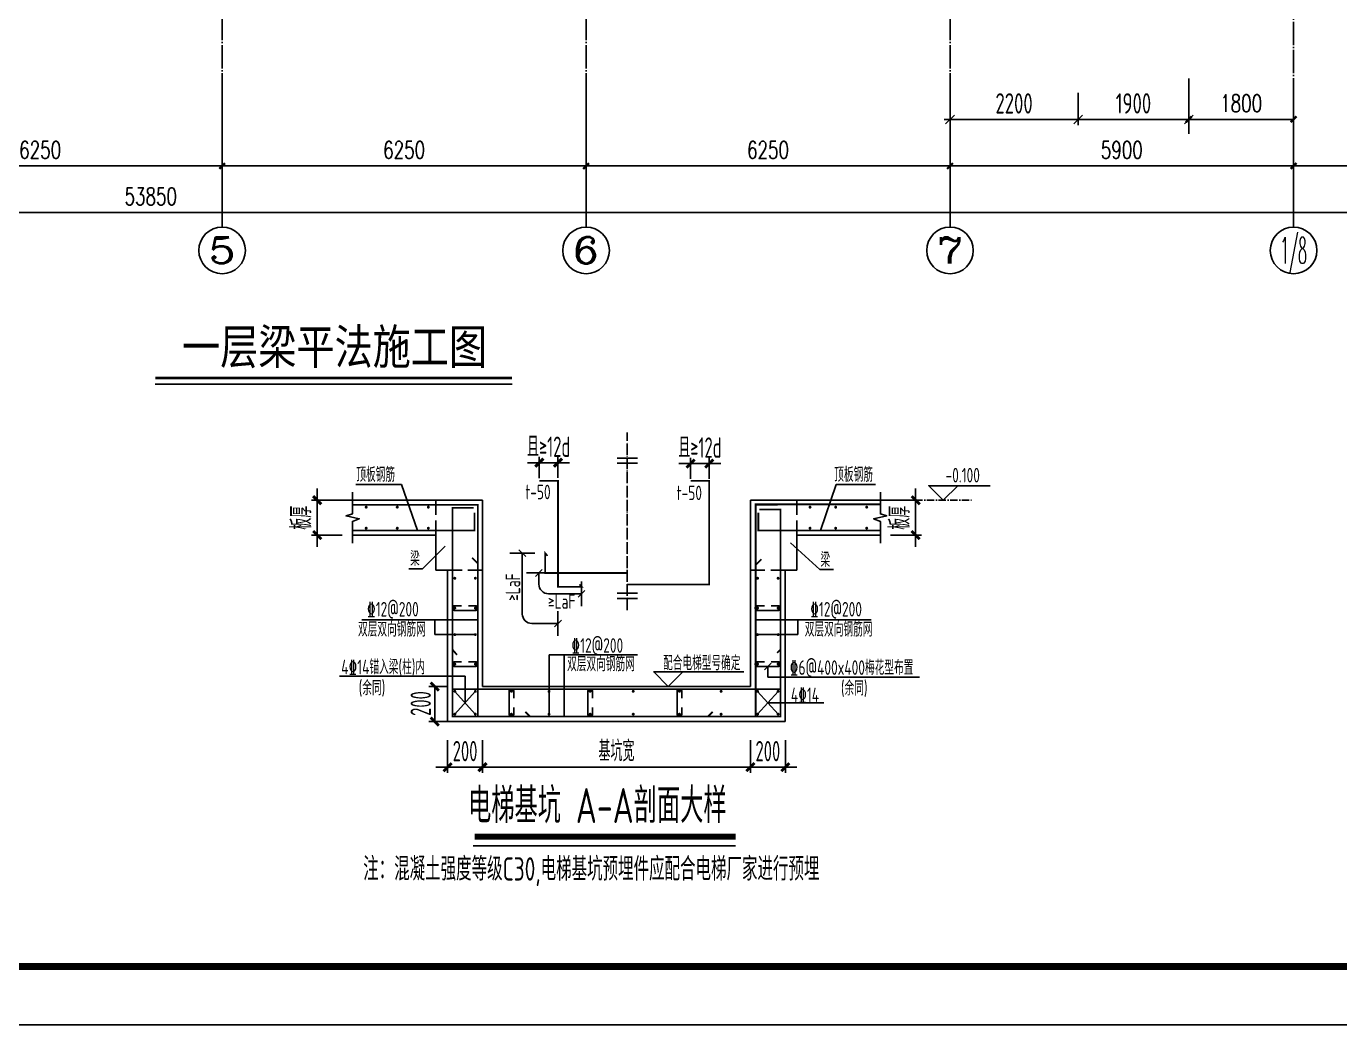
# Model space of a CAD drawing. Extents: x -441005 to 725361, y -182459 to 319313.
# Drawn here: x 317736 to 340293, y -180950 to -163800 of the extents above; entities that cross this region are included whole.
import ezdxf
from ezdxf.enums import TextEntityAlignment as Align

# ---------------------------------------------------------------- set-up
doc = ezdxf.new("R2010")
doc.units = 0
doc.header["$LTSCALE"] = 100
for name, pattern in [('CENTER', [2, 1.25, -0.25, 0.25, -0.25]), ('DOTE', [2.42, 2, -0.2, 0.02, -0.2]), ('HIDDEN', [7, 5, -2])]:
    doc.linetypes.add(name, pattern=pattern)
doc.layers.get('0').update_dxf_attribs({"linetype": 'CONTINUOUS'})
doc.layers.get('Defpoints').update_dxf_attribs({"linetype": 'CONTINUOUS'})
for name, color, linetype in [('AXIS', 3, 'CONTINUOUS'), ('AXIS_TEXT', 7, 'CONTINUOUS'), ('DIM', 3, 'CONTINUOUS'), ('DOTE', 8, 'DOTE'), ('REIN', 1, 'CONTINUOUS'), ('S说明&图名', 4, 'CONTINUOUS'), ('TEXT', 7, 'CONTINUOUS'), ('THIN', 7, 'CONTINUOUS'), ('WALL', 2, 'CONTINUOUS'), ('图框', 7, 'CONTINUOUS')]:
    doc.layers.add(name, color=color, linetype=linetype)
doc.styles.add('_TCH_AXIS', font='COMPLEX', dxfattribs={"bigfont": 'GBCBIG'})
doc.styles.add('_TCH_DIM_T3', font='simplex_.ttf', dxfattribs={"width": 0.705882, "bigfont": 'GBCBIG'})
doc.styles.add('COMPLEX', font='COMPLEX')
doc.styles.get("Standard").update_dxf_attribs({"font": 'tssdeng.shx', "bigfont": '1.shx'})
doc.styles.add('STK', font='simhei_1.ttf')
doc.styles.add('TSSD_Dimension', font='tssdeng.shx', dxfattribs={"width": 0.62, "bigfont": '1.shx'})
doc.styles.add('TSSD_Rein', font='Tssdeng.shx', dxfattribs={"width": 0.7, "bigfont": '1.shx'})
doc.dimstyles.new('_TCH_ARCH&&100', dxfattribs={"dimtxt": 297.5, "dimasz": 100, "dimexe": 250, "dimexo": 300, "dimgap": 126.25, "dimtad": 1, "dimdec": 0, "dimzin": 0, "dimdsep": 46, "dimtxsty": '_TCH_DIM_T3', "dimblk": 'ARCHTICK', "dimcen": 0.09, "dimclrt": 7, "dimazin": 2, "dimtfac": 1, "dimtdec": 0, "dimtix": 1, "dimtmove": 2, "dimatfit": 3, "dimfxl": 0, "dimtolj": 1, "dimtzin": 0, "dimarcsym": 0})
doc.dimstyles.new('TSSD_100_100$0', dxfattribs={"dimtxt": 350, "dimasz": 150, "dimexe": 100, "dimexo": 50, "dimgap": 100, "dimtad": 1, "dimdec": 0, "dimzin": 0, "dimdsep": 46, "dimtxsty": 'TSSD_Rein', "dimblk": 'OBLIQUE', "dimcen": 0, "dimdle": 100, "dimclrt": 7, "dimadec": 0, "dimazin": 0, "dimtfac": 1, "dimtdec": 0, "dimtix": 1, "dimtmove": 2, "dimatfit": 3, "dimfxl": 0, "dimtolj": 1, "dimtzin": 0, "dimarcsym": 0})
doc.dimstyles.new('TSSD_50_100', dxfattribs={"dimtxt": 350, "dimasz": 100, "dimexe": 100, "dimexo": 50, "dimgap": 100, "dimtad": 1, "dimdec": 0, "dimlfac": 0.5, "dimzin": 0, "dimdsep": 46, "dimtxsty": 'TSSD_Dimension', "dimblk": '_tsdbk', "dimcen": 0, "dimdle": 100, "dimclrt": 7, "dimadec": 0, "dimazin": 0, "dimtfac": 1, "dimtdec": 0, "dimtix": 1, "dimtmove": 2, "dimatfit": 3, "dimfxl": 0, "dimtolj": 1, "dimtzin": 0, "dimarcsym": 0})

# ---------------------------------------------------------------- blocks, each defined once
blk = doc.blocks.new('_AXISO')
blk.add_circle((0, 0), 0.5)
at = {"layer": 'AXIS_TEXT', "style": 'COMPLEX', "width": 1.041667}
blk.add_attdef('A', text='', height=0.56, dxfattribs=at).set_placement((-0.25, -0.28), (0.25, -0.28), align=Align.FIT)
blk = doc.blocks.new('_ArchTick')
at = {"color": 0, "linetype": 'ByBlock', "const_width": 0.4}
blk.add_lwpolyline([(-0.5, -0.5), (0.5, 0.5)], dxfattribs=at)
blk = doc.blocks.new('*D2784')
at = {"layer": 'AXIS', "color": 0, "lineweight": -2}
for p, q in [((314850, -164700), (314850, -166450)), ((321100, -164700), (321100, -166450)), ((314850, -166200), (321100, -166200))]:
    blk.add_line(p, q, dxfattribs=at)
at = {"layer": 'Defpoints', "color": 0}
for p in [(314850, -164700), (321100, -164700), (321100, -166200)]:
    blk.add_point(p, dxfattribs=at)
at = {"layer": 'AXIS', "color": 0, "lineweight": -2, "xscale": 100, "yscale": 100, "zscale": 100, "rotation": 180}
blk.add_blockref('_ArchTick', (314850, -166200), dxfattribs=at)
at = {"layer": 'AXIS', "color": 0, "lineweight": -2, "xscale": 100, "yscale": 100, "zscale": 100}
blk.add_blockref('_ArchTick', (321100, -166200), dxfattribs=at)
at = {"layer": 'AXIS', "color": 7, "insert": (317975, -165924), "char_height": 297.5, "attachment_point": 5, "style": '_TCH_DIM_T3'}
blk.add_mtext('\\A1;6250', dxfattribs=at)
blk = doc.blocks.new('*D2785')
at = {"layer": 'AXIS', "color": 0, "lineweight": -2}
for p, q in [((321100, -164700), (321100, -166450)), ((327350, -164700), (327350, -166450)), ((321100, -166200), (327350, -166200))]:
    blk.add_line(p, q, dxfattribs=at)
at = {"layer": 'Defpoints', "color": 0}
for p in [(321100, -164700), (327350, -164700), (327350, -166200)]:
    blk.add_point(p, dxfattribs=at)
at = {"layer": 'AXIS', "color": 0, "lineweight": -2, "xscale": 100, "yscale": 100, "zscale": 100, "rotation": 180}
blk.add_blockref('_ArchTick', (321100, -166200), dxfattribs=at)
at = {"layer": 'AXIS', "color": 0, "lineweight": -2, "xscale": 100, "yscale": 100, "zscale": 100}
blk.add_blockref('_ArchTick', (327350, -166200), dxfattribs=at)
at = {"layer": 'AXIS', "color": 7, "insert": (324225, -165924), "char_height": 297.5, "attachment_point": 5, "style": '_TCH_DIM_T3'}
blk.add_mtext('\\A1;6250', dxfattribs=at)
blk = doc.blocks.new('*D2786')
at = {"layer": 'AXIS', "color": 0, "lineweight": -2}
for p, q in [((327350, -164700), (327350, -166450)), ((333600, -164700), (333600, -166450)), ((327350, -166200), (333600, -166200))]:
    blk.add_line(p, q, dxfattribs=at)
at = {"layer": 'Defpoints', "color": 0}
for p in [(327350, -164700), (333600, -164700), (333600, -166200)]:
    blk.add_point(p, dxfattribs=at)
at = {"layer": 'AXIS', "color": 0, "lineweight": -2, "xscale": 100, "yscale": 100, "zscale": 100, "rotation": 180}
blk.add_blockref('_ArchTick', (327350, -166200), dxfattribs=at)
at = {"layer": 'AXIS', "color": 0, "lineweight": -2, "xscale": 100, "yscale": 100, "zscale": 100}
blk.add_blockref('_ArchTick', (333600, -166200), dxfattribs=at)
at = {"layer": 'AXIS', "color": 7, "insert": (330475, -165924), "char_height": 297.5, "attachment_point": 5, "style": '_TCH_DIM_T3'}
blk.add_mtext('\\A1;6250', dxfattribs=at)
blk = doc.blocks.new('*D2789')
at = {"layer": 'AXIS', "color": 0, "lineweight": -2}
for p, q in [((339500, -164700), (339500, -166450)), ((344700, -164700), (344700, -166450)), ((344700, -166200), (339500, -166200))]:
    blk.add_line(p, q, dxfattribs=at)
at = {"layer": 'Defpoints', "color": 0}
for p in [(339500, -164700), (344700, -164700), (339500, -166200)]:
    blk.add_point(p, dxfattribs=at)
at = {"layer": 'AXIS', "color": 0, "lineweight": -2, "xscale": 100, "yscale": 100, "zscale": 100, "rotation": 180}
blk.add_blockref('_ArchTick', (339500, -166200), dxfattribs=at)
at = {"layer": 'AXIS', "color": 0, "lineweight": -2, "xscale": 100, "yscale": 100, "zscale": 100}
blk.add_blockref('_ArchTick', (344700, -166200), dxfattribs=at)
at = {"layer": 'AXIS', "color": 7, "insert": (342100, -165924), "char_height": 297.5, "attachment_point": 5, "style": '_TCH_DIM_T3'}
blk.add_mtext('\\A1;5200', dxfattribs=at)
blk = doc.blocks.new('*D2790')
at = {"layer": 'AXIS', "color": 0, "lineweight": -2}
for p, q in [((333600, -164700), (333600, -166450)), ((339500, -164700), (339500, -166450)), ((339500, -166200), (333600, -166200))]:
    blk.add_line(p, q, dxfattribs=at)
at = {"layer": 'Defpoints', "color": 0}
for p in [(333600, -164700), (339500, -164700), (333600, -166200)]:
    blk.add_point(p, dxfattribs=at)
at = {"layer": 'AXIS', "color": 0, "lineweight": -2, "xscale": 100, "yscale": 100, "zscale": 100, "rotation": 180}
blk.add_blockref('_ArchTick', (333600, -166200), dxfattribs=at)
at = {"layer": 'AXIS', "color": 0, "lineweight": -2, "xscale": 100, "yscale": 100, "zscale": 100}
blk.add_blockref('_ArchTick', (339500, -166200), dxfattribs=at)
at = {"layer": 'AXIS', "color": 7, "insert": (336550, -165924), "char_height": 297.5, "attachment_point": 5, "style": '_TCH_DIM_T3'}
blk.add_mtext('\\A1;5900', dxfattribs=at)
blk = doc.blocks.new('*D2791')
at = {"layer": 'AXIS', "color": 0, "lineweight": -2}
for p, q in [((292950, -164700), (292950, -167250)), ((346800, -164700), (346800, -167250)), ((292950, -167000), (346800, -167000))]:
    blk.add_line(p, q, dxfattribs=at)
at = {"layer": 'Defpoints', "color": 0}
for p in [(292950, -164700), (346800, -164700), (346800, -167000)]:
    blk.add_point(p, dxfattribs=at)
at = {"layer": 'AXIS', "color": 0, "lineweight": -2, "xscale": 100, "yscale": 100, "zscale": 100, "rotation": 180}
blk.add_blockref('_ArchTick', (292950, -167000), dxfattribs=at)
at = {"layer": 'AXIS', "color": 0, "lineweight": -2, "xscale": 100, "yscale": 100, "zscale": 100}
blk.add_blockref('_ArchTick', (346800, -167000), dxfattribs=at)
at = {"layer": 'AXIS', "color": 7, "insert": (319875, -166724), "char_height": 297.5, "attachment_point": 5, "style": '_TCH_DIM_T3'}
blk.add_mtext('\\A1;53850', dxfattribs=at)
blk = doc.blocks.new('A2+1_2')
at = {"layer": '图框'}
blk.add_lwpolyline([(0, 0), (89100, 0), (89100, 42000), (0, 42000)], close=True, dxfattribs=at)
at = {"layer": '图框', "const_width": 120}
blk.add_lwpolyline([(2500, 1000), (88100, 1000), (88100, 41000), (2500, 41000)], close=True, dxfattribs=at)
blk = doc.blocks.new('*D2831')
at = {"layer": 'AXIS', "color": 0, "lineweight": -2}
for p, q in [((337700, -164700), (337700, -165650)), ((339500, -164700), (339500, -165650)), ((337700, -165400), (339500, -165400))]:
    blk.add_line(p, q, dxfattribs=at)
at = {"layer": 'Defpoints', "color": 0}
for p in [(337700, -164700), (339500, -164700), (339500, -165400)]:
    blk.add_point(p, dxfattribs=at)
at = {"layer": 'AXIS', "color": 0, "lineweight": -2, "xscale": 100, "yscale": 100, "zscale": 100, "rotation": 180}
blk.add_blockref('_ArchTick', (337700, -165400), dxfattribs=at)
at = {"layer": 'AXIS', "color": 0, "lineweight": -2, "xscale": 100, "yscale": 100, "zscale": 100}
blk.add_blockref('_ArchTick', (339500, -165400), dxfattribs=at)
at = {"layer": 'AXIS', "color": 7, "insert": (338600, -165124), "char_height": 297.5, "attachment_point": 5, "style": '_TCH_DIM_T3'}
blk.add_mtext('\\A1;1800', dxfattribs=at)
blk = doc.blocks.new('_tsdbk')
blk.add_line((-1, 0), (0, 0))
at = {"const_width": 0.5}
blk.add_lwpolyline([(-0.7, -0.7), (0.7, 0.7)], dxfattribs=at)
blk = doc.blocks.new('*D2848')
at = {"layer": 'Defpoints', "color": 0}
for p in [(322733, -171941), (323214, -171941), (323214, -172541)]:
    blk.add_point(p, dxfattribs=at)
at = {"layer": 'DIM', "color": 0, "lineweight": -2}
for p, q in [((322733, -171841), (322733, -171741)), ((323164, -171941), (322633, -171941)), ((322733, -172541), (322733, -171941)), ((323164, -172541), (322633, -172541)), ((322733, -172641), (322733, -172741))]:
    blk.add_line(p, q, dxfattribs=at)
at = {"layer": 'DIM', "color": 0, "lineweight": -2, "xscale": 100, "yscale": 100, "zscale": 100}
for p, rotation in [((322733, -171941), 270), ((322733, -172541), 90)]:
    blk.add_blockref('_tsdbk', p, dxfattribs=dict(at, rotation=rotation))
at = {"layer": 'DIM', "color": 7, "insert": (322458, -172241), "char_height": 350, "attachment_point": 5, "rotation": 90, "style": 'TSSD_Dimension'}
blk.add_mtext('\\A1;板厚', dxfattribs=at)
blk = doc.blocks.new('*D2849')
at = {"layer": 'Defpoints', "color": 0}
for p in [(332529, -171941), (333010, -171941), (332529, -172541)]:
    blk.add_point(p, dxfattribs=at)
at = {"layer": 'DIM', "color": 0, "lineweight": -2}
for p, q in [((333010, -171841), (333010, -171741)), ((332579, -171941), (333110, -171941)), ((333010, -172541), (333010, -171941)), ((332579, -172541), (333110, -172541)), ((333010, -172641), (333010, -172741))]:
    blk.add_line(p, q, dxfattribs=at)
at = {"layer": 'DIM', "color": 0, "lineweight": -2, "xscale": 100, "yscale": 100, "zscale": 100}
for p, rotation in [((333010, -171941), 270), ((333010, -172541), 90)]:
    blk.add_blockref('_tsdbk', p, dxfattribs=dict(at, rotation=rotation))
at = {"layer": 'DIM', "color": 7, "insert": (332735, -172241), "char_height": 350, "attachment_point": 5, "rotation": 90, "style": 'TSSD_Dimension'}
blk.add_mtext('\\A1;板厚', dxfattribs=at)
blk = doc.blocks.new('*D2850')
at = {"layer": 'Defpoints', "color": 0}
for p in [(324972, -176014), (325572, -176014), (325572, -176526)]:
    blk.add_point(p, dxfattribs=at)
at = {"layer": 'DIM', "color": 0, "lineweight": -2}
for p, q in [((324972, -176064), (324972, -176626)), ((325572, -176064), (325572, -176626)), ((324872, -176526), (324772, -176526)), ((324972, -176526), (325572, -176526)), ((325672, -176526), (325772, -176526))]:
    blk.add_line(p, q, dxfattribs=at)
at = {"layer": 'DIM', "color": 0, "lineweight": -2, "xscale": 100, "yscale": 100, "zscale": 100}
blk.add_blockref('_tsdbk', (324972, -176526), dxfattribs=at)
at = {"layer": 'DIM', "color": 0, "lineweight": -2, "xscale": 100, "yscale": 100, "zscale": 100, "rotation": 180}
blk.add_blockref('_tsdbk', (325572, -176526), dxfattribs=at)
at = {"layer": 'DIM', "color": 7, "insert": (325272, -176251), "char_height": 350, "attachment_point": 5, "style": 'TSSD_Dimension'}
blk.add_mtext('\\A1;200', dxfattribs=at)
blk = doc.blocks.new('*D2851')
at = {"layer": 'Defpoints', "color": 0}
for p in [(325572, -176014), (330172, -176014), (330172, -176526)]:
    blk.add_point(p, dxfattribs=at)
at = {"layer": 'DIM', "color": 0, "lineweight": -2}
for p, q in [((325572, -176064), (325572, -176626)), ((330172, -176064), (330172, -176626)), ((325672, -176526), (330072, -176526))]:
    blk.add_line(p, q, dxfattribs=at)
at = {"layer": 'DIM', "color": 0, "lineweight": -2, "xscale": 100, "yscale": 100, "zscale": 100, "rotation": 180}
blk.add_blockref('_tsdbk', (325572, -176526), dxfattribs=at)
at = {"layer": 'DIM', "color": 0, "lineweight": -2, "xscale": 100, "yscale": 100, "zscale": 100}
blk.add_blockref('_tsdbk', (330172, -176526), dxfattribs=at)
at = {"layer": 'DIM', "color": 7, "insert": (327872, -176251), "char_height": 350, "attachment_point": 5, "style": 'TSSD_Dimension'}
blk.add_mtext('\\A1;基坑宽', dxfattribs=at)
blk = doc.blocks.new('*D2852')
at = {"layer": 'Defpoints', "color": 0}
for p in [(330172, -176014), (330772, -176014), (330772, -176526)]:
    blk.add_point(p, dxfattribs=at)
at = {"layer": 'DIM', "color": 0, "lineweight": -2}
for p, q in [((330172, -176064), (330172, -176626)), ((330772, -176064), (330772, -176626)), ((330072, -176526), (329972, -176526)), ((330172, -176526), (330772, -176526)), ((330872, -176526), (330972, -176526))]:
    blk.add_line(p, q, dxfattribs=at)
at = {"layer": 'DIM', "color": 0, "lineweight": -2, "xscale": 100, "yscale": 100, "zscale": 100}
blk.add_blockref('_tsdbk', (330172, -176526), dxfattribs=at)
at = {"layer": 'DIM', "color": 0, "lineweight": -2, "xscale": 100, "yscale": 100, "zscale": 100, "rotation": 180}
blk.add_blockref('_tsdbk', (330772, -176526), dxfattribs=at)
at = {"layer": 'DIM', "color": 7, "insert": (330472, -176251), "char_height": 350, "attachment_point": 5, "style": 'TSSD_Dimension'}
blk.add_mtext('\\A1;200', dxfattribs=at)
blk = doc.blocks.new('A$C4F8C339E')
at = {"layer": 'DIM'}
for p, q in [((-58, -58), (58, 58)), ((0, 0), (0, 213)), ((0, 0), (0, -213))]:
    blk.add_line(p, q, dxfattribs=at)
blk = doc.blocks.new('A$C1A3551E6')
at = {"layer": 'DIM'}
for p, q in [((0, 0), (-213, 0)), ((-58, -58), (58, 58)), ((0, 0), (213, 0))]:
    blk.add_line(p, q, dxfattribs=at)
blk = doc.blocks.new('*D2853')
at = {"layer": 'Defpoints', "color": 0}
for p in [(326867, -171297), (326546, -171610), (326867, -171609)]:
    blk.add_point(p, dxfattribs=at)
at = {"layer": 'DIM', "color": 0, "lineweight": -2}
for p, q in [((326546, -171560), (326546, -171197)), ((326867, -171559), (326867, -171197)), ((326446, -171297), (326346, -171297)), ((326546, -171297), (326867, -171297)), ((326967, -171297), (327067, -171297))]:
    blk.add_line(p, q, dxfattribs=at)
at = {"layer": 'DIM', "color": 0, "lineweight": -2, "xscale": 100, "yscale": 100, "zscale": 100}
blk.add_blockref('_tsdbk', (326546, -171297), dxfattribs=at)
at = {"layer": 'DIM', "color": 0, "lineweight": -2, "xscale": 100, "yscale": 100, "zscale": 100, "rotation": 180}
blk.add_blockref('_tsdbk', (326867, -171297), dxfattribs=at)
at = {"layer": 'DIM', "color": 7, "insert": (326707, -171022), "char_height": 350, "attachment_point": 5, "style": 'TSSD_Dimension'}
blk.add_mtext('\\A1;且≥12d', dxfattribs=at)
blk = doc.blocks.new('*D2854')
at = {"layer": 'Defpoints', "color": 0}
for p in [(329466, -171312), (329145, -171624), (329466, -171624)]:
    blk.add_point(p, dxfattribs=at)
at = {"layer": 'DIM', "color": 0, "lineweight": -2}
for p, q in [((329045, -171312), (328945, -171312)), ((329145, -171574), (329145, -171212)), ((329145, -171312), (329466, -171312)), ((329466, -171574), (329466, -171212)), ((329566, -171312), (329666, -171312))]:
    blk.add_line(p, q, dxfattribs=at)
at = {"layer": 'DIM', "color": 0, "lineweight": -2, "xscale": 100, "yscale": 100, "zscale": 100}
blk.add_blockref('_tsdbk', (329145, -171312), dxfattribs=at)
at = {"layer": 'DIM', "color": 0, "lineweight": -2, "xscale": 100, "yscale": 100, "zscale": 100, "rotation": 180}
blk.add_blockref('_tsdbk', (329466, -171312), dxfattribs=at)
at = {"layer": 'DIM', "color": 7, "insert": (329305, -171037), "char_height": 350, "attachment_point": 5, "style": 'TSSD_Dimension'}
blk.add_mtext('\\A1;且≥12d', dxfattribs=at)
blk = doc.blocks.new('*D2855')
at = {"layer": 'Defpoints', "color": 0}
for p in [(324751, -175141), (325032, -175141), (325032, -175741)]:
    blk.add_point(p, dxfattribs=at)
at = {"layer": 'DIM', "color": 0, "lineweight": -2}
for p, q in [((324982, -175141), (324651, -175141)), ((324751, -175641), (324751, -175241)), ((324982, -175741), (324651, -175741))]:
    blk.add_line(p, q, dxfattribs=at)
at = {"layer": 'DIM', "color": 0, "lineweight": -2, "xscale": 100, "yscale": 100, "zscale": 100}
for p, rotation in [((324751, -175141), 90), ((324751, -175741), 270)]:
    blk.add_blockref('_tsdbk', p, dxfattribs=dict(at, rotation=rotation))
at = {"layer": 'DIM', "color": 7, "insert": (324510, -175433), "char_height": 350, "attachment_point": 5, "rotation": 90, "style": 'TSSD_Dimension'}
blk.add_mtext('\\A1;200', dxfattribs=at)
blk = doc.blocks.new('_OBLIQUE')
at = {"color": 0, "linetype": 'ByBlock'}
blk.add_line((-0.5, -0.5), (0.5, 0.5), dxfattribs=at)
blk = doc.blocks.new('*D3022')
at = {"layer": 'Defpoints', "color": 0}
for p in [(333600, -164894), (335800, -164894), (333600, -165400)]:
    blk.add_point(p, dxfattribs=at)
at = {"layer": 'DIM', "color": 0, "lineweight": -2}
for p, q in [((333600, -164944), (333600, -165500)), ((335800, -164944), (335800, -165500)), ((335900, -165400), (333500, -165400))]:
    blk.add_line(p, q, dxfattribs=at)
at = {"layer": 'DIM', "color": 0, "lineweight": -2, "xscale": 150, "yscale": 150, "zscale": 150, "rotation": 180}
blk.add_blockref('_OBLIQUE', (333600, -165400), dxfattribs=at)
at = {"layer": 'DIM', "color": 0, "lineweight": -2, "xscale": 150, "yscale": 150, "zscale": 150}
blk.add_blockref('_OBLIQUE', (335800, -165400), dxfattribs=at)
at = {"layer": 'DIM', "color": 7, "insert": (334700, -165125), "char_height": 350, "attachment_point": 5, "style": 'TSSD_Rein'}
blk.add_mtext('\\A1;2200', dxfattribs=at)
blk = doc.blocks.new('*D3023')
at = {"layer": 'Defpoints', "color": 0}
for p in [(335800, -164894), (337700, -164894), (335800, -165400)]:
    blk.add_point(p, dxfattribs=at)
at = {"layer": 'DIM', "color": 0, "lineweight": -2}
for p, q in [((335800, -164944), (335800, -165500)), ((337700, -164944), (337700, -165500)), ((337800, -165400), (335700, -165400))]:
    blk.add_line(p, q, dxfattribs=at)
at = {"layer": 'DIM', "color": 0, "lineweight": -2, "xscale": 150, "yscale": 150, "zscale": 150, "rotation": 180}
blk.add_blockref('_OBLIQUE', (335800, -165400), dxfattribs=at)
at = {"layer": 'DIM', "color": 0, "lineweight": -2, "xscale": 150, "yscale": 150, "zscale": 150}
blk.add_blockref('_OBLIQUE', (337700, -165400), dxfattribs=at)
at = {"layer": 'DIM', "color": 7, "insert": (336750, -165125), "char_height": 350, "attachment_point": 5, "style": 'TSSD_Rein'}
blk.add_mtext('\\A1;1900', dxfattribs=at)

msp = doc.modelspace()

# ---------------------------------------------------------------- linework, layer by layer
for p, q in [((324182.6, -171670.2), (323394.4, -171670.2)), ((324454.6, -172461.4), (324182.6, -171670.2)), ((331373.1, -172461.4), (331645.1, -171670.2)), ((331645.1, -171670.2), (332323, -171670.2)), ((330413.8, -174853.6), (330528.8, -174738.6))]:
    msp.add_line(p, q)
at = {"color": 251, "linetype": 'CENTER'}
msp.add_line((332404.7, -171941.4), (333968.7, -171941.4), dxfattribs=at)
for points in [[(334289.3, -171691.4), (333234, -171691.4), (333484, -171941.4), (333734, -171691.4)], [(330056.7, -174891.4), (328511.8, -174891.4), (328761.8, -175141.4), (329011.8, -174891.4)]]:
    msp.add_lwpolyline(points)
at = {"layer": 'AXIS'}
for p, q in [((321100, -164700), (321100, -167250)), ((327350, -164700), (327350, -167250)), ((333600, -164700), (333600, -167250)), ((339500, -164700), (339500, -167250))]:
    msp.add_line(p, q, dxfattribs=at)
at = {"layer": 'DIM'}
for points in [[(326867.3, -174057.8), (326416.9, -174057.8, -0.4142136), (326254.8, -173895.7), (326254.8, -172851)], [(327270.8, -173548.7), (326706.2, -173548.7, -0.4142136), (326539.5, -173382), (326539.5, -173190.8)]]:
    msp.add_lwpolyline(points, format="xyb", dxfattribs=at)
at = {"layer": 'DOTE', "ltscale": 2}
for p, q in [((321100, -146700), (321100, -164700)), ((327350, -146700), (327350, -164700)), ((333600, -146700), (333600, -164700)), ((339500, -158400), (339500, -164700))]:
    msp.add_line(p, q, dxfattribs=at)
at = {"layer": 'REIN'}
for points, const_width in [([(326546.1, -171609.8), (326867.3, -171609.5), (326867.3, -173426.6), (327276.1, -173426.6), (327236.4, -173386.8)], 30), ([(329146, -171609.5), (329466, -171609.5), (329466, -173386.5), (328057.3, -173386.5)], 30), ([(323338.5, -172021.4), (325491.6, -172021.4), (325491.6, -173028.7), (325390.8, -172928)], 30), ([(330325.5, -172100.2), (330689.1, -172100.2), (330689.1, -175654.3), (325054.1, -175654.3), (325054.1, -172073.6), (325418.8, -172073.6)], 30), ([(325114.3, -172022.1), (325491.6, -172021.4), (325491.6, -175655.6), (326386.4, -175655.6), (326306.9, -175576.1)], 30), ([(330639.5, -172021.4), (330262.3, -172021.4), (330262.3, -175655.6), (329444.6, -175655.6), (329524, -175576.1)], 30), ([(332404.7, -172011), (330262, -172011), (330262, -173055.1), (330362.8, -172954.3)], 30), ([(323338.5, -172461.4), (325434.4, -172461.4), (325434.4, -172157.3)], 30), ([(332404.7, -172461.4), (330308.8, -172461.4), (330308.8, -172157.3)], 30), ([(326687.6, -172896.8), (326648.5, -172851), (326648.5, -173191.4), (328057.3, -173191.4)], 30), ([(326861.9, -173191.4), (326648.5, -173191.4), (326648.5, -172851), (326677.6, -172880.1)], 15), ([(325132.3, -174596), (325054.1, -174504.5), (325054.1, -175185.2), (330689.1, -175185.2), (330689.1, -174504.5), (330630.9, -174562.7)], 30)]:
    msp.add_lwpolyline(points, dxfattribs=dict(at, const_width=const_width))
at = {"layer": 'REIN', "const_width": 25}
for points in [[(323585.9, -172060.1, 1), (323560.9, -172060.1, 1)], [(324119.7, -172060.1, 1), (324094.7, -172060.1, 1)], [(324653.6, -172060.1, 1), (324628.6, -172060.1, 1)], [(331183.8, -172060.1, -1), (331208.8, -172060.1, -1)], [(331623.5, -172060.1, -1), (331648.5, -172060.1, -1)], [(332157.3, -172060.1, -1), (332182.3, -172060.1, -1)], [(323585.9, -172421.7, -1), (323560.9, -172421.7, -1)], [(324119.7, -172421.7, -1), (324094.7, -172421.7, -1)], [(324653.6, -172421.7, -1), (324628.6, -172421.7, -1)], [(331183.8, -172421.7, 1), (331208.8, -172421.7, 1)], [(331623.5, -172421.7, 1), (331648.5, -172421.7, 1)], [(332157.3, -172421.7, 1), (332182.3, -172421.7, 1)], [(325083, -173281.3, -1), (325108, -173281.3, -1)], [(325435.7, -173281.3, -1), (325460.7, -173281.3, -1)], [(330307.5, -173281.3, 1), (330282.5, -173281.3, 1)], [(330660.2, -173281.3, 1), (330635.2, -173281.3, 1)], [(325083, -173793.8, -1), (325108, -173793.8, -1)], [(325435.7, -173793.8, -1), (325460.7, -173793.8, -1)], [(330307.5, -173793.8, 1), (330282.5, -173793.8, 1)], [(330660.2, -173793.8, 1), (330635.2, -173793.8, 1)], [(325083, -174249.4, -1), (325108, -174249.4, -1)], [(325435.7, -174249.4, -1), (325460.7, -174249.4, -1)], [(330307.5, -174249.4, 1), (330282.5, -174249.4, 1)], [(330660.2, -174249.4, 1), (330635.2, -174249.4, 1)], [(325083, -174756.1, -1), (325108, -174756.1, -1)], [(325435.7, -174756.1, -1), (325460.7, -174756.1, -1)], [(330307.5, -174756.1, 1), (330282.5, -174756.1, 1)], [(330660.2, -174756.1, 1), (330635.2, -174756.1, 1)], [(325083, -175224.3, -1), (325108, -175224.3, -1)], [(325435.7, -175224.3, -1), (325460.7, -175224.3, -1)], [(326055.9, -175224.3, -1), (326080.9, -175224.3, -1)], [(326701.7, -175224.3, -1), (326726.7, -175224.3, -1)], [(327408.3, -175224.3, -1), (327433.3, -175224.3, -1)], [(328147.3, -175224.3, -1), (328172.3, -175224.3, -1)], [(328940.8, -175224.3, -1), (328965.8, -175224.3, -1)], [(329656.1, -175224.3, -1), (329681.1, -175224.3, -1)], [(330307.5, -175224.3, 1), (330282.5, -175224.3, 1)], [(330660.2, -175224.3, 1), (330635.2, -175224.3, 1)], [(325083, -175615.8, -1), (325108, -175615.8, -1)], [(325435.7, -175615.8, -1), (325460.7, -175615.8, -1)], [(326055.9, -175615.8, -1), (326080.9, -175615.8, -1)], [(326701.7, -175615.8, -1), (326726.7, -175615.8, -1)], [(327408.3, -175615.8, -1), (327433.3, -175615.8, -1)], [(328147.3, -175615.8, -1), (328172.3, -175615.8, -1)], [(328940.8, -175615.8, -1), (328965.8, -175615.8, -1)], [(329656.1, -175615.8, -1), (329681.1, -175615.8, -1)], [(330307.5, -175615.8, 1), (330282.5, -175615.8, 1)], [(330660.2, -175615.8, 1), (330635.2, -175615.8, 1)]]:
    msp.add_lwpolyline(points, format="xyb", close=True, dxfattribs=at)
at = {"layer": 'REIN', "const_width": 30}
for points in [[(325215.5, -173753.8), (325095.5, -173753.8, 1), (325095.5, -173833.8), (325448.2, -173833.8, 1), (325448.2, -173753.8), (325328.2, -173753.8)], [(330415, -173753.8), (330295, -173753.8, 1), (330295, -173833.8), (330647.7, -173833.8, 1), (330647.7, -173753.8), (330527.7, -173753.8)], [(325215.5, -174716.1), (325095.5, -174716.1, 1), (325095.5, -174796.1), (325448.2, -174796.1, 1), (325448.2, -174716.1), (325328.2, -174716.1)], [(330415, -174716.1), (330295, -174716.1, 1), (330295, -174796.1), (330647.7, -174796.1, 1), (330647.7, -174716.1), (330527.7, -174716.1)], [(326108.4, -175344.3), (326108.4, -175224.3, 1), (326028.4, -175224.3), (326028.4, -175615.8, 1), (326108.4, -175615.8), (326108.4, -175495.8)], [(327460.8, -175344.3), (327460.8, -175224.3, 1), (327380.8, -175224.3), (327380.8, -175615.8, 1), (327460.8, -175615.8), (327460.8, -175495.8)], [(328993.3, -175344.3), (328993.3, -175224.3, 1), (328913.3, -175224.3), (328913.3, -175615.8, 1), (328993.3, -175615.8), (328993.3, -175495.8)]]:
    msp.add_lwpolyline(points, format="xyb", dxfattribs=at)
at = {"layer": 'S说明&图名'}
msp.add_line((319952.8, -169950), (326078.9, -169950), dxfattribs=at)
at = {"layer": 'S说明&图名', "color": 6}
msp.add_line((325412.2, -177875.4), (329915.6, -177875.4), dxfattribs=at)
at = {"layer": 'S说明&图名'}
msp.add_lwpolyline([(319952.8, -169842, 45, 45, 0), (326078.9, -169842, 0, 0, 0)], format="xyseb", dxfattribs=at)
at = {"layer": 'S说明&图名', "color": 6, "const_width": 100}
msp.add_lwpolyline([(325438.9, -177720.6), (329920.2, -177720.6)], dxfattribs=at)
at = {"layer": 'TEXT', "color": 1, "linetype": 'DOTE'}
msp.add_line((328057.3, -173827.6), (328057.3, -170775.3), dxfattribs=at)
at = {"layer": 'TEXT', "color": 6}
for p, q in [((328057.3, -171218), (327882.9, -171218)), ((328057.3, -171305.4), (327882.9, -171305.4)), ((328057.3, -171218), (328231.6, -171218)), ((328057.3, -171305.4), (328231.6, -171305.4)), ((328057.3, -173539.2), (327882.9, -173539.2)), ((328057.3, -173626.6), (327882.9, -173626.6)), ((328057.3, -173539.2), (328231.6, -173539.2)), ((328057.3, -173626.6), (328231.6, -173626.6))]:
    msp.add_line(p, q, dxfattribs=at)
at = {"layer": 'TEXT'}
for p, q in [((324971.6, -171941.4), (322716.7, -171941.4)), ((324971.6, -171941.4), (325571.6, -171941.4)), ((325571.6, -171941.4), (325571.6, -175141.4)), ((330171.6, -171941.4), (330171.6, -175141.4)), ((330171.6, -171941.4), (330771.6, -171941.4)), ((332404.7, -171941.4), (330171.6, -171941.4)), ((330771.6, -171941.4), (333026.5, -171941.4)), ((323338.5, -172541.4), (324771.6, -172541.4)), ((324771.6, -172541.4), (324771.6, -173141.4)), ((332404.7, -172541.4), (330971.6, -172541.4)), ((330971.6, -172541.4), (330971.6, -173141.4)), ((324927.6, -172727.7), (324543, -173118.6)), ((330860.4, -172675.2), (331362.6, -173128.1)), ((324543, -173118.6), (324303.4, -173118.6)), ((324971.6, -173141.4), (324971.6, -175741.4)), ((324971.6, -173141.4), (324971.6, -173141.4)), ((330771.6, -173141.4), (330771.6, -175741.4)), ((330771.6, -173141.4), (330771.6, -173141.4)), ((330771.6, -173141.4), (330971.6, -173141.4)), ((331362.6, -173128.1), (331600.3, -173128.1)), ((323497.7, -173993.9), (325491.6, -173993.9)), ((324754.9, -174249.4), (324754.9, -173993.9)), ((332245.5, -173993.9), (330251.6, -173993.9)), ((330988.4, -174249.4), (330988.4, -173993.9)), ((325448.2, -174249.4), (324754.9, -174249.4)), ((330295, -174249.4), (330988.4, -174249.4)), ((326714.2, -175615.8), (326714.2, -174595.9)), ((326714.2, -174595.9), (328231.5, -174595.9)), ((326975.4, -175654.3), (326975.4, -174595.9)), ((330471.3, -174796.1), (330471.3, -174979)), ((325271.9, -174961), (323116, -174961)), ((325271.9, -175420), (325271.9, -174961)), ((330471.3, -174979), (333078.8, -174979)), ((325448.2, -175224.3), (325095.5, -175615.8)), ((325095.5, -175224.3), (325448.2, -175615.8)), ((325571.6, -175141.4), (330171.6, -175141.4)), ((330295, -175224.3), (330647.7, -175615.8)), ((330295, -175615.8), (330647.7, -175224.3)), ((330471.3, -175420), (331434.7, -175420)), ((324971.6, -175741.4), (330771.6, -175741.4))]:
    msp.add_line(p, q, dxfattribs=at)
at = {"layer": 'TEXT', "linetype": 'HIDDEN', "ltscale": 0.5}
for p, q in [((324771.6, -171941.4), (324771.6, -172541.4)), ((330971.6, -171941.4), (330971.6, -172541.4)), ((324771.6, -173141.4), (324971.6, -173141.4)), ((324971.6, -173141.4), (325571.6, -173141.4)), ((330171.6, -173141.4), (330771.6, -173141.4)), ((330771.6, -173141.4), (330171.6, -173141.4))]:
    msp.add_line(p, q, dxfattribs=at)
at = {"layer": 'THIN'}
for points in [[(323338.5, -171801.4), (323338.5, -172176.4), (323228.5, -172211.4), (323454.4, -172258), (323338.5, -172306.4), (323338.5, -172681.4)], [(332404.7, -171801.4), (332404.7, -172176.4), (332514.7, -172211.4), (332288.8, -172258), (332404.7, -172306.4), (332404.7, -172681.4)]]:
    msp.add_lwpolyline(points, dxfattribs=at)
at = {"layer": 'WALL', "color": 6}
msp.add_line((323338.5, -171941.4), (325571.6, -171941.4), dxfattribs=at)

# ---------------------------------------------------------------- block references
msp.add_blockref('A2+1_2', (284450, -180950))
at = {"layer": 'AXIS'}
ref = msp.add_blockref('_AXISO', (321100, -167650), dxfattribs=dict(at, xscale=800, yscale=800, zscale=800))
ref.add_attrib('A', '5', dxfattribs={"layer": 'AXIS_TEXT', "height": 452.5, "style": '_TCH_AXIS', "width": 1.5}).set_placement((320873.7, -167876.3), (321326.3, -167876.3), align=Align.FIT)
ref = msp.add_blockref('_AXISO', (327350, -167650), dxfattribs=dict(at, xscale=800, yscale=800, zscale=800))
ref.add_attrib('A', '6', dxfattribs={"layer": 'AXIS_TEXT', "height": 452.5, "style": '_TCH_AXIS', "width": 1.5}).set_placement((327123.7, -167876.3), (327576.3, -167876.3), align=Align.FIT)
ref = msp.add_blockref('_AXISO', (333600, -167650), dxfattribs=dict(at, xscale=800, yscale=800, zscale=800))
ref.add_attrib('A', '7', dxfattribs={"layer": 'AXIS_TEXT', "height": 452.5, "style": '_TCH_AXIS', "width": 1.5}).set_placement((333373.7, -167876.3), (333826.3, -167876.3), align=Align.FIT)
ref = msp.add_blockref('_AXISO', (339500, -167650), dxfattribs=dict(at, xscale=800, yscale=800, zscale=800))
ref.add_attrib('A', '1/8', dxfattribs={"layer": 'AXIS_TEXT', "height": 452.55, "style": '_TCH_AXIS', "width": 0.411765}).set_placement((339273.7, -167876.3), (339726.3, -167876.3), align=Align.FIT)
at = {"layer": 'DIM', "xscale": -1}
msp.add_blockref('A$C1A3551E6', (326254.8, -172851), dxfattribs=at)
at = {"layer": 'DIM', "rotation": 180}
msp.add_blockref('A$C1A3551E6', (326539.5, -173190.8), dxfattribs=at)
at = {"layer": 'DIM'}
for p in [(327270.8, -173548.7), (326867.3, -174057.8)]:
    msp.add_blockref('A$C4F8C339E', p, dxfattribs=at)

# ---------------------------------------------------------------- texts
at = {"width": 0.7}
for s, p in [('顶板钢筋', (323403.8, -171625.8)), ('顶板钢筋', (331611.8, -171625.8)), ('t-50', (326307.1, -171924.9)), ('t-50', (328905.8, -171939.6)), ('梁', (324329.1, -173069.4)), ('梁', (331375.8, -173089.6)), ('%%13212@200', (323588.2, -173938.5)), ('≥LaF', (326695.2, -173805.4)), ('%%13212@200', (331199.2, -173938.5)), ('双层双向钢筋网', (323433.6, -174283.5)), ('双层双向钢筋网', (331105.2, -174283.5)), ('%%13212@200', (327098.9, -174560.7)), ('4%%13214锚入梁(柱)内', (323145.2, -174930.4)), ('双层双向钢筋网', (327023.8, -174879)), ('配合电梯型号确定', (328671.9, -174862.8)), ('%%1326@400x400梅花型布置', (330848.4, -174940.9)), ('(余同)', (323444.7, -175289.8)), ('(余同)', (331726.7, -175294.7)), ('4%%13214', (330867.1, -175408.7))]:
    msp.add_text(s, height=250, dxfattribs=at).set_placement(p)
at = {"color": 2, "width": 0.7}
msp.add_text('-0.100', height=250, dxfattribs=at).set_placement((333523.8, -171636.1))
at = {"width": 0.7}
msp.add_text('≥LaF', height=250, rotation=90, dxfattribs=at).set_placement((326218.6, -173670))
at = {"layer": 'S说明&图名', "color": 7, "linetype": 'Continuous', "style": 'STK', "width": 0.8}
msp.add_text('一层梁平法施工图', height=600, dxfattribs=at).set_placement((323030.8, -169603.9), align=Align.CENTER)
at = {"layer": 'S说明&图名', "style": 'TSSD_Rein', "width": 0.7}
for s, height, p in [('电梯基坑 A-A剖面大样', 600, (325323.3, -177485)), ('注：混凝土强度等级C30,电梯基坑预埋件应配合电梯厂家进行预埋', 400, (323522, -178474.2))]:
    msp.add_text(s, height=height, dxfattribs=at).set_placement(p)

# ---------------------------------------------------------------- dimensions: what is measured, and where the dimension line sits
at = {"layer": 'AXIS'}
for p1, p2, distance, picture, middle in [((292950, -164700), (346800, -164700), -2300, '*D2791', (319875, -166723.6)), ((314850, -164700), (321100, -164700), -1500, '*D2784', (317975, -165923.6)), ((321100, -164700), (327350, -164700), -1500, '*D2785', (324225, -165923.6)), ((327350, -164700), (333600, -164700), -1500, '*D2786', (330475, -165923.6)), ((339500, -164700), (333600, -164700), 1500, '*D2790', (336550, -165923.6)), ((337700, -164700), (339500, -164700), -700, '*D2831', (338600, -165123.6)), ((344700, -164700), (339500, -164700), 1500, '*D2789', (342100, -165923.6))]:
    dim = msp.add_aligned_dim(p1=p1, p2=p2, distance=distance, dimstyle='_TCH_ARCH&&100', override={"dimexo": 0}, dxfattribs=at)
    dim.commit()
    dim.dimension.update_dxf_attribs({"geometry": picture, "text_midpoint": middle})
at = {"layer": 'DIM'}
for base, p1, p2, picture, middle in [((333600, -165400), (335800, -164893.9), (333600, -164893.9), '*D3022', (334700, -165125)), ((335800, -165400), (337700, -164893.9), (335800, -164893.9), '*D3023', (336750, -165125))]:
    dim = msp.add_linear_dim(base=base, p1=p1, p2=p2, dimstyle='TSSD_100_100$0', dxfattribs=at)
    dim.commit()
    dim.dimension.update_dxf_attribs({"geometry": picture, "text_midpoint": middle})
for base, p1, p2, text, picture, middle in [((326867.3, -171296.9), (326546.1, -171609.8), (326867.3, -171609.5), '且≥12d', '*D2853', (326706.7, -171021.9)), ((329466, -171311.6), (329144.9, -171624.5), (329466, -171624.1), '且≥12d', '*D2854', (329305.4, -171036.6)), ((325571.6, -176525.7), (324971.6, -176014.2), (325571.6, -176014.2), '200', '*D2850', (325271.6, -176250.7)), ((330171.6, -176525.7), (325571.6, -176014.2), (330171.6, -176014.2), '基坑宽', '*D2851', (327871.6, -176250.7)), ((330771.6, -176525.7), (330171.6, -176014.2), (330771.6, -176014.2), '200', '*D2852', (330471.6, -176250.7))]:
    dim = msp.add_linear_dim(base=base, p1=p1, p2=p2, text=text, dimstyle='TSSD_50_100', dxfattribs=at)
    dim.commit()
    dim.dimension.update_dxf_attribs({"geometry": picture, "text_midpoint": middle})
for base, p1, p2, picture, middle in [((322733, -171941.4), (323214.3, -172541.4), (323214.3, -171941.4), '*D2848', (322458, -172241.4)), ((333010.2, -171941.4), (332528.9, -172541.4), (332528.9, -171941.4), '*D2849', (332735.2, -172241.4))]:
    dim = msp.add_linear_dim(base=base, p1=p1, p2=p2, angle=90, text='板厚', dimstyle='TSSD_50_100', dxfattribs=at)
    dim.commit()
    dim.dimension.update_dxf_attribs({"geometry": picture, "text_midpoint": middle})
dim = msp.add_linear_dim(base=(324751.5, -175141.4), p1=(325031.6, -175741.4), p2=(325031.6, -175141.4), angle=90, text='200', dimstyle='TSSD_50_100', dxfattribs=at)
dim.commit()
dim.dimension.update_dxf_attribs({"geometry": '*D2855', "text_midpoint": (324510, -175432.9), "dimtype": 160})

doc.saveas('drawing.dxf')
